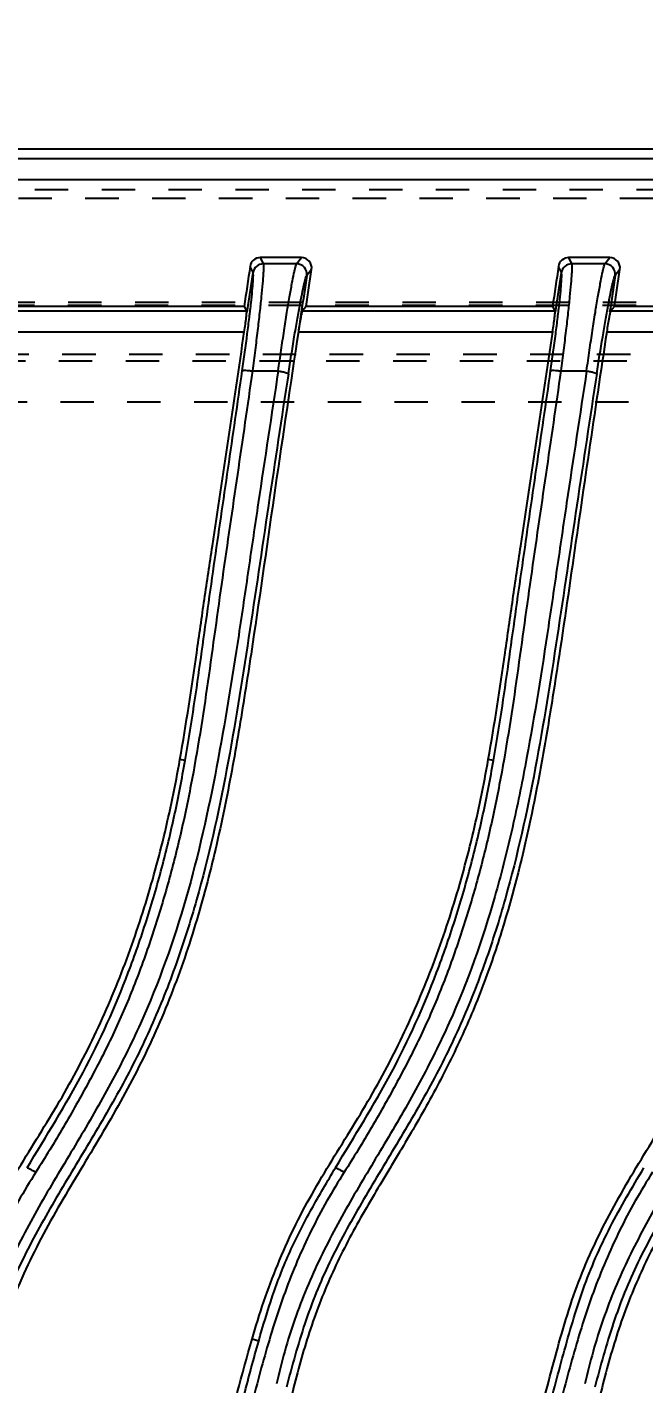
# Model space of a CAD drawing. Header units: millimetres. Extents: x 547 to 3706, y -10485 to 2068.
# Drawn here: x 1438.5 to 1468.6, y -793.2 to -726.9 of the extents above; entities that cross this region are included whole.
import ezdxf

# ---------------------------------------------------------------- set-up
doc = ezdxf.new("R2010")
doc.units = ezdxf.units.MM
doc.header["$LTSCALE"] = 16.335
doc.header["$PDMODE"] = 3
doc.header["$PDSIZE"] = 0.3125
doc.linetypes.add('HIDDEN', pattern=[0.2, 0.1, -0.1])
doc.layers.get('0').update_dxf_attribs({"linetype": 'CONTINUOUS'})
doc.layers.get('Defpoints').update_dxf_attribs({"linetype": 'CONTINUOUS'})
doc.layers.add('DEFAULT_2', color=8, linetype='HIDDEN')
doc.layers.add('sp', color=193, linetype='CONTINUOUS', lineweight=9)
doc.styles.get("Standard").update_dxf_attribs({"font": 'txt', "width": 0.8})
doc.dimstyles.new('11', dxfattribs={"dimtxt": 10, "dimasz": 10, "dimexe": 0, "dimexo": 0, "dimgap": 0, "dimtad": 0, "dimzin": 0, "dimdsep": 46, "dimtxsty": 'Standard', "dimcen": 0, "dimclrd": 4, "dimclre": 4, "dimclrt": 6, "dimazin": 0, "dimtfac": 1, "dimtofl": 0, "dimtmove": 0, "dimatfit": 3, "dimfxl": 0, "dimtolj": 1, "dimtzin": 0, "dimarcsym": 0})

# ---------------------------------------------------------------- blocks, each defined once
blk = doc.blocks.new('*D506')
at = {"color": 4, "lineweight": -2}
for p, q in [((1308.929, -833.857), (1308.929, -701.673)), ((1318.929, -701.673), (1478.018, -701.673)), ((1807.459, -701.673), (1516.685, -701.673)), ((1817.459, -797.176), (1817.459, -701.673))]:
    blk.add_line(p, q, dxfattribs=at)
at = {"color": 4}
for points in [[(1318.929, -700.007), (1318.929, -703.34), (1308.929, -701.673)], [(1807.459, -700.007), (1807.459, -703.34), (1817.459, -701.673)]]:
    blk.add_solid(points, dxfattribs=at)
at = {"layer": 'Defpoints', "color": 0}
for p in [(1308.929, -701.673), (1817.459, -797.176), (1308.929, -833.857)]:
    blk.add_point(p, dxfattribs=at)
at = {"color": 6, "insert": (1497.351, -701.673), "char_height": 10, "attachment_point": 5}
blk.add_mtext('\\A1;508.53', dxfattribs=at)
blk = doc.blocks.new('*D508')
at = {"color": 4, "lineweight": -2}
for p, q in [((1248.194, -736.941), (1248.194, -631.536)), ((1258.194, -631.536), (1512.669, -631.536)), ((1868.194, -631.536), (1548.669, -631.536)), ((1878.194, -736.941), (1878.194, -631.536))]:
    blk.add_line(p, q, dxfattribs=at)
at = {"color": 4}
for points in [[(1258.194, -629.87), (1258.194, -633.203), (1248.194, -631.536)], [(1868.194, -629.87), (1868.194, -633.203), (1878.194, -631.536)]]:
    blk.add_solid(points, dxfattribs=at)
at = {"layer": 'Defpoints', "color": 0}
for p in [(1248.194, -631.536), (1248.194, -736.941), (1878.194, -736.941)]:
    blk.add_point(p, dxfattribs=at)
at = {"color": 6, "insert": (1530.669, -631.536), "char_height": 10, "attachment_point": 5}
blk.add_mtext('\\A1;630.00', dxfattribs=at)
blk = doc.blocks.new('sp_80_th', base_point=(1583.194, -1098.857))
at = {"layer": 'sp', "linetype": 'HIDDEN', "ltscale": 2.073258}
blk.add_circle((1583.194, -1098.857), 42.5, dxfattribs=at)
blk = doc.blocks.new('11')
at = {"layer": 'sp'}
blk.add_blockref('sp_80_th', (1583.194, -1098.857), dxfattribs=at)

msp = doc.modelspace()

# ---------------------------------------------------------------- linework, layer by layer
at = {"color": 7, "linetype": 'Continuous'}
for p, q in [((1395.982, -732.854), (1619.855, -732.854)), ((1593.518, -733.347), (1416.687, -733.347)), ((1416.663, -734.35), (1593.543, -734.35)), ((1449.531, -738.909), (1449.384, -738.604)), ((1449.88, -738.175), (1450.027, -738.48)), ((1451.894, -738.175), (1449.88, -738.175)), ((1451.657, -738.48), (1450.027, -738.48)), ((1451.657, -738.48), (1451.894, -738.175)), ((1464.606, -738.909), (1464.459, -738.604)), ((1464.955, -738.175), (1465.102, -738.48)), ((1466.969, -738.175), (1464.955, -738.175)), ((1466.732, -738.48), (1465.102, -738.48)), ((1466.732, -738.48), (1466.969, -738.175)), ((1449.243, -740.846), (1449.531, -738.909)), ((1452.39, -738.751), (1452.153, -739.056)), ((1464.318, -740.846), (1464.606, -738.909)), ((1467.465, -738.751), (1467.228, -739.056)), ((1449.094, -740.562), (1437.045, -740.562)), ((1449.094, -740.562), (1449.243, -740.846)), ((1452.12, -740.562), (1451.927, -740.796)), ((1464.169, -740.562), (1452.12, -740.562)), ((1464.169, -740.562), (1464.318, -740.846)), ((1467.195, -740.562), (1466.961, -740.846)), ((1479.244, -740.562), (1467.195, -740.562)), ((1449.217, -740.796), (1436.852, -740.796)), ((1451.886, -740.846), (1451.749, -741.762)), ((1464.292, -740.796), (1451.927, -740.796)), ((1479.367, -740.796), (1467.002, -740.796)), ((1436.669, -741.8), (1449.101, -741.8)), ((1451.744, -741.8), (1464.176, -741.8)), ((1466.819, -741.8), (1479.251, -741.8)), ((1449.498, -743.712), (1450.758, -743.712)), ((1464.573, -743.712), (1465.833, -743.712)), ((1446.208, -762.757), (1445.954, -762.711)), ((1461.283, -762.757), (1461.029, -762.711)), ((1449.809, -791.133), (1449.482, -791.036))]:
    msp.add_line(p, q, dxfattribs=at)
for centre, radius, start, end in [((1449.88, -738.677), 0.502, 89.9939, 171.60618), ((1450.028, -738.984), 0.503, 90.07025, 171.40209), ((1451.655, -738.984), 0.503, 351.74449, 89.86161), ((1464.955, -738.677), 0.502, 89.9939, 171.60618), ((1465.103, -738.984), 0.503, 90.07026, 171.4021), ((1466.73, -738.984), 0.503, 351.74445, 89.8616)]:
    msp.add_arc(centre, radius, start, end, dxfattribs=at)
for centre, major_axis, ratio, start_param, end_param in [((6661.125, -1516.338), (4145.301, -3254.93), 0.999193, -2.623723, -2.623347), ((6676.2, -1516.338), (4145.301, -3254.93), 0.999193, -2.623723, -2.623347), ((-195.11, -494.779), (1649.642, 229.679), 0.999338, -0.286637, -0.285537), ((-180.035, -494.779), (1649.642, 229.679), 0.999338, -0.286637, -0.285537)]:
    msp.add_ellipse(centre, major_axis=major_axis, ratio=ratio, start_param=start_param, end_param=end_param, dxfattribs=at)
for points, knots in [([(1450.027, -738.48), (1450.034, -738.496), (1450.038, -738.548), (1450.041, -738.644), (1450.037, -738.786), (1450.023, -739.058), (1449.988, -739.497), (1449.927, -740.132), (1449.844, -740.897), (1449.744, -741.767), (1449.627, -742.717), (1449.542, -743.374), (1449.498, -743.712)], [0, 0, 0, 0, 0.010152, 0.028743, 0.055653, 0.090647, 0.183937, 0.306539, 0.454492, 0.622305, 0.805589, 1, 1, 1, 1]), ([(1450.758, -743.712), (1450.806, -743.374), (1450.9, -742.716), (1451.043, -741.767), (1451.18, -740.897), (1451.306, -740.132), (1451.419, -739.496), (1451.504, -739.057), (1451.564, -738.786), (1451.598, -738.644), (1451.627, -738.547), (1451.646, -738.496), (1451.657, -738.48)], [0, 0, 0, 0, 0.192925, 0.375038, 0.542125, 0.689981, 0.812963, 0.906913, 0.942378, 0.969842, 0.989091, 1, 1, 1, 1]), ([(1452.39, -738.751), (1452.411, -738.613), (1452.326, -738.304), (1452.033, -738.175), (1451.894, -738.175)], [0, 0, 0, 0, 0.500032, 1, 1, 1, 1]), ([(1465.102, -738.48), (1465.109, -738.496), (1465.113, -738.548), (1465.116, -738.644), (1465.112, -738.786), (1465.098, -739.058), (1465.063, -739.497), (1465.002, -740.132), (1464.919, -740.897), (1464.819, -741.767), (1464.702, -742.717), (1464.617, -743.374), (1464.573, -743.712)], [0, 0, 0, 0, 0.010152, 0.028743, 0.055653, 0.090648, 0.183937, 0.306539, 0.454492, 0.622305, 0.805589, 1, 1, 1, 1]), ([(1465.833, -743.712), (1465.881, -743.374), (1465.975, -742.716), (1466.118, -741.767), (1466.255, -740.897), (1466.381, -740.132), (1466.494, -739.496), (1466.579, -739.057), (1466.639, -738.786), (1466.673, -738.644), (1466.702, -738.547), (1466.721, -738.496), (1466.732, -738.48)], [0, 0, 0, 0, 0.192925, 0.375038, 0.542125, 0.689981, 0.812963, 0.906913, 0.942378, 0.969842, 0.989091, 1, 1, 1, 1]), ([(1467.465, -738.751), (1467.486, -738.613), (1467.401, -738.304), (1467.108, -738.175), (1466.969, -738.175)], [0, 0, 0, 0, 0.500032, 1, 1, 1, 1]), ([(1449, -743.704), (1449.086, -743.104), (1449.207, -742.236), (1449.347, -741.13), (1449.429, -740.43), (1449.49, -739.848), (1449.525, -739.445), (1449.54, -739.195), (1449.544, -739.065), (1449.541, -738.974), (1449.537, -738.925), (1449.531, -738.909)], [0, 0, 0, 0, 0.376559, 0.54458, 0.692053, 0.81454, 0.908221, 0.94333, 0.970271, 0.989098, 1, 1, 1, 1]), ([(1451.255, -743.852), (1451.347, -743.25), (1451.487, -742.379), (1451.676, -741.274), (1451.803, -740.574), (1451.915, -739.992), (1452, -739.589), (1452.06, -739.34), (1452.094, -739.209), (1452.124, -739.118), (1452.143, -739.071), (1452.153, -739.056)], [0, 0, 0, 0, 0.374341, 0.541572, 0.688683, 0.811273, 0.905607, 0.941347, 0.969096, 0.988671, 1, 1, 1, 1]), ([(1464.075, -743.704), (1464.161, -743.104), (1464.282, -742.236), (1464.422, -741.13), (1464.504, -740.43), (1464.565, -739.848), (1464.6, -739.445), (1464.615, -739.195), (1464.619, -739.065), (1464.616, -738.974), (1464.612, -738.925), (1464.606, -738.909)], [0, 0, 0, 0, 0.376564, 0.544587, 0.692061, 0.814548, 0.908227, 0.943336, 0.970275, 0.989099, 1, 1, 1, 1]), ([(1466.33, -743.852), (1466.422, -743.25), (1466.562, -742.379), (1466.751, -741.274), (1466.878, -740.574), (1466.99, -739.992), (1467.075, -739.589), (1467.135, -739.34), (1467.169, -739.209), (1467.199, -739.118), (1467.218, -739.071), (1467.228, -739.056)], [0, 0, 0, 0, 0.374343, 0.541575, 0.688687, 0.811277, 0.90561, 0.94135, 0.969098, 0.988672, 1, 1, 1, 1]), ([(1449.101, -741.8), (1449.12, -741.676), (1449.145, -741.497), (1449.175, -741.266), (1449.193, -741.118), (1449.206, -740.994), (1449.217, -740.898), (1449.217, -740.837), (1449.221, -740.804), (1449.217, -740.796)], [0, 0, 0, 0, 0.369648, 0.538944, 0.688584, 0.813541, 0.909073, 0.971911, 1, 1, 1, 1]), ([(1451.927, -740.796), (1451.921, -740.804), (1451.914, -740.837), (1451.897, -740.898), (1451.878, -740.994), (1451.844, -741.173), (1451.798, -741.446), (1451.762, -741.676), (1451.743, -741.8)], [0, 0, 0, 0, 0.02975, 0.093838, 0.189958, 0.314763, 0.632424, 1, 1, 1, 1]), ([(1464.176, -741.8), (1464.195, -741.676), (1464.22, -741.497), (1464.25, -741.266), (1464.268, -741.118), (1464.281, -740.994), (1464.292, -740.898), (1464.292, -740.837), (1464.296, -740.804), (1464.292, -740.796)], [0, 0, 0, 0, 0.369648, 0.538944, 0.688584, 0.813541, 0.909073, 0.971911, 1, 1, 1, 1]), ([(1467.003, -740.796), (1466.996, -740.804), (1466.989, -740.837), (1466.972, -740.898), (1466.954, -740.994), (1466.919, -741.174), (1466.873, -741.446), (1466.837, -741.676), (1466.819, -741.8)], [0, 0, 0, 0, 0.029771, 0.093925, 0.190168, 0.315155, 0.632666, 1, 1, 1, 1]), ([(1451.744, -741.8), (1451.363, -744.344), (1450.601, -749.433), (1449.703, -755.802), (1448.915, -760.887), (1448.24, -764.688), (1447.398, -768.457), (1446.312, -772.164), (1445.163, -775.174), (1444.072, -777.505), (1443.171, -779.213), (1442.215, -780.89), (1440.889, -783.095), (1439.56, -785.302), (1438.405, -787.604), (1437.641, -789.379), (1437.007, -791.204), (1436.496, -793.066), (1436.043, -794.942), (1435.579, -796.817), (1435.106, -798.687), (1434.803, -799.937), (1434.658, -800.564)], [0, 0, 0, 0, 0.124977, 0.249955, 0.312443, 0.374938, 0.437428, 0.49993, 0.562445, 0.593689, 0.624938, 0.656201, 0.687456, 0.749941, 0.781233, 0.812513, 0.843744, 0.874981, 0.906257, 0.937521, 0.968763, 1, 1, 1, 1]), ([(1445.954, -762.711), (1446.263, -760.976), (1446.649, -758.36), (1447.151, -754.872), (1447.671, -751.386), (1448.327, -747.029), (1448.843, -743.543), (1449.101, -741.8)], [0, 0, 0, 0, 0.249993, 0.375007, 0.500007, 0.75, 1, 1, 1, 1]), ([(1466.819, -741.8), (1466.525, -743.764), (1465.934, -747.691), (1465.089, -753.588), (1464.372, -758.501), (1463.723, -762.419), (1462.988, -766.322), (1462.024, -770.183), (1460.734, -773.941), (1459.561, -776.684), (1458.196, -779.333), (1456.695, -781.908), (1455.143, -784.45), (1453.935, -786.623), (1453.113, -788.433), (1452.566, -789.82), (1452.098, -791.235), (1451.696, -792.67), (1451.33, -794.114), (1450.845, -796.04), (1450.229, -798.445), (1449.544, -801.344), (1448.926, -804.258), (1448.378, -807.186), (1447.717, -811.103), (1447.03, -816.021), (1446.248, -823.926), (1446.012, -829.886), (1446.012, -833.857)], [0, 0, 0, 0, 0.062498, 0.124996, 0.187494, 0.218743, 0.249995, 0.31248, 0.343738, 0.374989, 0.406246, 0.437493, 0.468754, 0.500001, 0.515642, 0.531281, 0.546906, 0.56253, 0.578163, 0.593794, 0.625041, 0.656289, 0.68754, 0.718789, 0.750039, 0.812535, 0.875032, 1, 1, 1, 1]), ([(1461.029, -762.711), (1461.338, -760.976), (1461.724, -758.36), (1462.226, -754.872), (1462.746, -751.386), (1463.402, -747.029), (1463.918, -743.543), (1464.176, -741.8)], [0, 0, 0, 0, 0.249993, 0.375007, 0.500007, 0.75, 1, 1, 1, 1]), ([(1481.894, -741.8), (1481.6, -743.764), (1481.009, -747.691), (1480.164, -753.588), (1479.447, -758.501), (1478.798, -762.419), (1478.063, -766.322), (1477.099, -770.183), (1475.809, -773.941), (1474.636, -776.684), (1473.271, -779.333), (1471.77, -781.908), (1470.218, -784.45), (1469.01, -786.623), (1468.188, -788.433), (1467.641, -789.82), (1467.173, -791.235), (1466.771, -792.67), (1466.405, -794.114), (1465.92, -796.04), (1465.304, -798.445), (1464.619, -801.344), (1464.001, -804.258), (1463.453, -807.186), (1462.792, -811.103), (1462.105, -816.021), (1461.323, -823.926), (1461.087, -829.886), (1461.087, -833.857)], [0, 0, 0, 0, 0.062498, 0.124996, 0.187494, 0.218743, 0.249995, 0.31248, 0.343738, 0.374989, 0.406246, 0.437493, 0.468754, 0.500001, 0.515642, 0.531281, 0.546906, 0.56253, 0.578163, 0.593794, 0.625041, 0.656289, 0.68754, 0.718789, 0.750039, 0.812535, 0.875032, 1, 1, 1, 1]), ([(1450.758, -743.712), (1450.433, -745.862), (1449.939, -749.088), (1449.305, -753.393), (1448.673, -757.704), (1447.809, -763.086), (1446.39, -769.483), (1444.551, -774.647), (1442.593, -778.558), (1440.947, -781.397), (1439.239, -784.198), (1437.933, -786.605), (1437.033, -788.602), (1436.259, -790.651), (1435.816, -792.237), (1435.576, -793.305)], [0, 0, 0, 0, 0.12455, 0.186878, 0.249239, 0.374064, 0.499016, 0.624068, 0.686671, 0.749303, 0.811937, 0.87462, 0.905954, 0.937304, 1, 1, 1, 1]), ([(1451.255, -743.852), (1450.923, -745.999), (1450.277, -750.299), (1449.322, -756.757), (1448.304, -763.21), (1447.123, -768.536), (1445.806, -772.701), (1444.793, -775.25), (1443.856, -777.246), (1442.824, -779.218), (1441.415, -781.619), (1439.973, -783.992), (1438.89, -785.91), (1438.14, -787.356), (1437.488, -788.834), (1436.764, -790.86), (1436.336, -792.416), (1436.066, -793.46)], [0, 0, 0, 0, 0.124351, 0.248926, 0.373664, 0.498296, 0.560736, 0.623514, 0.655143, 0.686952, 0.750851, 0.814459, 0.845891, 0.876947, 0.907663, 0.938278, 1, 1, 1, 1]), ([(1449.498, -743.712), (1449.256, -745.397), (1448.767, -748.769), (1448.145, -752.983), (1447.673, -756.36), (1447.207, -759.741), (1446.683, -763.116), (1445.978, -766.459), (1445.34, -768.943), (1444.583, -771.395), (1443.714, -773.81), (1442.698, -776.17), (1441.52, -778.453), (1440.259, -780.691), (1439.368, -782.155), (1438.907, -782.876)], [0, 0, 0, 0, 0.12462, 0.249353, 0.311759, 0.374191, 0.499128, 0.561647, 0.624186, 0.68676, 0.749379, 0.811989, 0.874638, 0.937324, 1, 1, 1, 1]), ([(1446.206, -762.757), (1446.484, -761.179), (1446.837, -758.799), (1447.277, -755.621), (1447.731, -752.44), (1448.314, -748.469), (1448.773, -745.292), (1449.001, -743.704)], [0, 0, 0, 0, 0.249623, 0.374726, 0.499874, 0.75007, 1, 1, 1, 1]), ([(1449.001, -743.704), (1449.003, -743.699), (1449.018, -743.691), (1449.069, -743.682), (1449.174, -743.68), (1449.325, -743.69), (1449.439, -743.704), (1449.498, -743.712)], [0, 0, 0, 0, 0.031669, 0.092664, 0.316232, 0.644184, 1, 1, 1, 1]), ([(1465.833, -743.712), (1465.509, -745.859), (1465.015, -749.079), (1464.383, -753.377), (1463.751, -757.68), (1463.063, -761.978), (1462.181, -766.244), (1461.114, -770.47), (1459.648, -774.597), (1457.698, -778.503), (1456.057, -781.338), (1454.351, -784.135), (1453.043, -786.535), (1452.139, -788.526), (1451.361, -790.57), (1450.916, -792.152), (1450.675, -793.218)], [0, 0, 0, 0, 0.124547, 0.186873, 0.249232, 0.374053, 0.436524, 0.499032, 0.624079, 0.686681, 0.749309, 0.811942, 0.874624, 0.905956, 0.937305, 1, 1, 1, 1]), ([(1450.758, -743.712), (1450.819, -743.721), (1450.936, -743.742), (1451.089, -743.777), (1451.193, -743.809), (1451.241, -743.834), (1451.254, -743.847), (1451.255, -743.852)], [0, 0, 0, 0, 0.352727, 0.682088, 0.907501, 0.96861, 1, 1, 1, 1]), ([(1466.33, -743.852), (1466, -745.991), (1465.355, -750.275), (1464.404, -756.708), (1463.391, -763.138), (1462.22, -768.448), (1460.916, -772.605), (1459.91, -775.153), (1458.979, -777.15), (1457.952, -779.123), (1456.545, -781.527), (1455.102, -783.902), (1454.013, -785.82), (1453.258, -787.266), (1452.6, -788.744), (1451.867, -790.77), (1451.434, -792.328), (1451.164, -793.374)], [0, 0, 0, 0, 0.124102, 0.248415, 0.372883, 0.49734, 0.559746, 0.622538, 0.654199, 0.686056, 0.750091, 0.813864, 0.84539, 0.87655, 0.90737, 0.938082, 1, 1, 1, 1]), ([(1464.573, -743.712), (1464.331, -745.397), (1463.842, -748.769), (1463.22, -752.983), (1462.748, -756.36), (1462.282, -759.741), (1461.758, -763.116), (1461.053, -766.459), (1460.415, -768.943), (1459.658, -771.395), (1458.789, -773.81), (1457.773, -776.17), (1456.595, -778.453), (1455.334, -780.691), (1454.443, -782.155), (1453.982, -782.876)], [0, 0, 0, 0, 0.12462, 0.249353, 0.311759, 0.374191, 0.499128, 0.561647, 0.624186, 0.68676, 0.749379, 0.811989, 0.874638, 0.937324, 1, 1, 1, 1]), ([(1461.281, -762.757), (1461.559, -761.179), (1461.912, -758.799), (1462.352, -755.621), (1462.806, -752.44), (1463.389, -748.469), (1463.848, -745.292), (1464.076, -743.704)], [0, 0, 0, 0, 0.249623, 0.374726, 0.499874, 0.75007, 1, 1, 1, 1]), ([(1464.076, -743.704), (1464.078, -743.699), (1464.093, -743.691), (1464.144, -743.682), (1464.249, -743.68), (1464.4, -743.69), (1464.514, -743.704), (1464.573, -743.712)], [0, 0, 0, 0, 0.031669, 0.092664, 0.316232, 0.644184, 1, 1, 1, 1]), ([(1480.908, -743.712), (1480.584, -745.859), (1480.09, -749.079), (1479.458, -753.377), (1478.826, -757.68), (1478.138, -761.978), (1477.256, -766.244), (1476.189, -770.47), (1474.723, -774.597), (1472.773, -778.503), (1471.132, -781.338), (1469.426, -784.135), (1468.118, -786.535), (1467.214, -788.526), (1466.436, -790.57), (1465.991, -792.152), (1465.75, -793.218)], [0, 0, 0, 0, 0.124547, 0.186873, 0.249232, 0.374053, 0.436524, 0.499032, 0.624079, 0.686681, 0.749309, 0.811942, 0.874624, 0.905956, 0.937305, 1, 1, 1, 1]), ([(1465.833, -743.712), (1465.894, -743.721), (1466.011, -743.742), (1466.164, -743.777), (1466.268, -743.809), (1466.316, -743.834), (1466.329, -743.847), (1466.33, -743.852)], [0, 0, 0, 0, 0.352727, 0.682088, 0.907501, 0.96861, 1, 1, 1, 1]), ([(1481.405, -743.852), (1481.075, -745.991), (1480.43, -750.275), (1479.479, -756.708), (1478.466, -763.138), (1477.295, -768.448), (1475.991, -772.605), (1474.985, -775.153), (1474.054, -777.15), (1473.027, -779.123), (1471.62, -781.527), (1470.177, -783.902), (1469.088, -785.82), (1468.333, -787.266), (1467.675, -788.744), (1466.942, -790.77), (1466.509, -792.328), (1466.239, -793.374)], [0, 0, 0, 0, 0.124102, 0.248415, 0.372883, 0.49734, 0.559746, 0.622538, 0.654199, 0.686056, 0.750091, 0.813864, 0.84539, 0.87655, 0.90737, 0.938082, 1, 1, 1, 1]), ([(1434.407, -791.036), (1434.759, -789.802), (1435.379, -787.975), (1436.421, -785.629), (1437.627, -783.365), (1438.997, -781.197), (1440.322, -779.001), (1441.24, -777.31), (1442.08, -775.577), (1443.098, -773.221), (1444.185, -770.199), (1445.209, -766.486), (1445.729, -763.973), (1445.954, -762.711)], [0, 0, 0, 0, 0.125074, 0.187592, 0.249997, 0.374912, 0.437404, 0.499896, 0.562415, 0.624958, 0.750021, 0.875038, 1, 1, 1, 1]), ([(1438.484, -782.657), (1439.412, -781.113), (1441.322, -778.073), (1443.16, -773.968), (1444.336, -770.589), (1445.09, -768.008), (1445.714, -765.395), (1446.051, -763.638), (1446.206, -762.757)], [0, 0, 0, 0, 0.251321, 0.500274, 0.625315, 0.750375, 0.875228, 1, 1, 1, 1]), ([(1449.482, -791.036), (1449.834, -789.802), (1450.454, -787.975), (1451.496, -785.629), (1452.702, -783.365), (1454.072, -781.197), (1455.397, -779.001), (1456.315, -777.31), (1457.155, -775.577), (1458.173, -773.221), (1459.26, -770.199), (1460.284, -766.486), (1460.804, -763.973), (1461.029, -762.711)], [0, 0, 0, 0, 0.125074, 0.187592, 0.249997, 0.374912, 0.437404, 0.499896, 0.562415, 0.624958, 0.750021, 0.875038, 1, 1, 1, 1]), ([(1453.559, -782.657), (1454.487, -781.113), (1456.397, -778.073), (1458.235, -773.968), (1459.411, -770.589), (1460.165, -768.008), (1460.789, -765.395), (1461.126, -763.638), (1461.281, -762.757)], [0, 0, 0, 0, 0.251321, 0.500274, 0.625315, 0.750375, 0.875228, 1, 1, 1, 1]), ([(1458.471, -833.857), (1458.471, -831.284), (1458.6, -826.136), (1459.086, -819.718), (1459.666, -814.604), (1460.199, -810.78), (1460.829, -806.971), (1461.546, -803.178), (1462.363, -799.405), (1463.147, -796.285), (1463.8, -793.795), (1464.449, -791.304), (1465.344, -788.206), (1466.734, -785.29), (1468.008, -783.054), (1469.014, -781.404), (1470.022, -779.758), (1471.303, -777.526), (1472.151, -775.788), (1472.656, -774.604)], [0, 0, 0, 0, 0.124985, 0.24997, 0.312468, 0.374962, 0.437456, 0.499964, 0.562453, 0.624914, 0.656179, 0.687486, 0.749967, 0.812429, 0.843748, 0.875017, 0.90625, 0.937492, 1, 1, 1, 1]), ([(1438.907, -782.876), (1438.322, -783.796), (1437.243, -785.695), (1435.966, -788.712), (1435.156, -791.315), (1434.592, -793.421), (1434.048, -795.532), (1433.393, -798.177), (1432.417, -802.428), (1430.972, -809.927), (1429.579, -820.76), (1429.209, -829.492), (1429.21, -833.857)], [0, 0, 0, 0, 0.062452, 0.1249, 0.18735, 0.218582, 0.249818, 0.312289, 0.374776, 0.499779, 0.749846, 1, 1, 1, 1]), ([(1438.485, -782.656), (1438.489, -782.654), (1438.503, -782.66), (1438.529, -782.668), (1438.57, -782.687), (1438.647, -782.726), (1438.762, -782.789), (1438.858, -782.845), (1438.908, -782.875)], [0, 0, 0, 0, 0.027259, 0.087125, 0.179742, 0.304516, 0.633482, 1, 1, 1, 1]), ([(1453.982, -782.876), (1453.397, -783.796), (1452.318, -785.695), (1451.041, -788.712), (1450.231, -791.315), (1449.667, -793.421), (1449.123, -795.532), (1448.468, -798.177), (1447.492, -802.428), (1446.047, -809.927), (1444.654, -820.76), (1444.284, -829.492), (1444.285, -833.857)], [0, 0, 0, 0, 0.062452, 0.1249, 0.18735, 0.218582, 0.249818, 0.312289, 0.374776, 0.499779, 0.749846, 1, 1, 1, 1]), ([(1449.803, -791.131), (1450.013, -790.39), (1450.347, -789.28), (1450.874, -787.826), (1451.481, -786.394), (1452.371, -784.664), (1453.159, -783.323), (1453.559, -782.657)], [0, 0, 0, 0, 0.248466, 0.373401, 0.498675, 0.749438, 1, 1, 1, 1]), ([(1453.56, -782.656), (1453.564, -782.654), (1453.578, -782.659), (1453.604, -782.668), (1453.645, -782.687), (1453.722, -782.726), (1453.837, -782.789), (1453.933, -782.845), (1453.983, -782.875)], [0, 0, 0, 0, 0.027259, 0.087125, 0.179742, 0.304516, 0.633482, 1, 1, 1, 1]), ([(1458.858, -833.857), (1458.858, -829.48), (1459.136, -822.919), (1460.064, -814.229), (1460.872, -808.837), (1461.654, -804.544), (1462.31, -801.331), (1462.916, -798.663), (1463.439, -796.535), (1463.851, -794.943), (1464.273, -793.353), (1464.696, -791.763), (1465.148, -790.177), (1465.653, -788.6), (1466.258, -787.052), (1467.222, -785.05), (1468.062, -783.609), (1468.634, -782.658)], [0, 0, 0, 0, 0.249682, 0.374067, 0.498427, 0.560666, 0.622986, 0.685451, 0.716733, 0.748014, 0.779286, 0.81056, 0.841886, 0.87335, 0.90497, 0.936654, 1, 1, 1, 1]), ([(1469.057, -782.876), (1468.472, -783.796), (1467.393, -785.695), (1466.116, -788.712), (1465.306, -791.315), (1464.742, -793.421), (1464.198, -795.532), (1463.543, -798.177), (1462.567, -802.428), (1461.122, -809.927), (1459.729, -820.76), (1459.359, -829.492), (1459.36, -833.857)], [0, 0, 0, 0, 0.062452, 0.1249, 0.18735, 0.218582, 0.249818, 0.312289, 0.374776, 0.499779, 0.749846, 1, 1, 1, 1]), ([(1443.396, -833.857), (1443.396, -830.242), (1443.654, -823.008), (1444.794, -812.213), (1446.712, -801.528), (1448.491, -794.514), (1449.482, -791.036)], [0, 0, 0, 0, 0.249985, 0.500003, 0.749998, 1, 1, 1, 1]), ([(1443.783, -833.857), (1443.783, -830.244), (1444.035, -823.03), (1444.983, -814.063), (1446.114, -806.954), (1446.974, -802.533), (1447.759, -799.01), (1448.398, -796.374), (1449.093, -793.751), (1449.555, -792.002), (1449.803, -791.131)], [0, 0, 0, 0, 0.250437, 0.499793, 0.624466, 0.749319, 0.811897, 0.874596, 0.937295, 1, 1, 1, 1])]:
    msp.add_open_spline(points, degree=3, knots=knots, dxfattribs=at)
for points in [[(1452.153, -739.056), (1452.065, -739.653), (1451.976, -740.249), (1451.886, -740.846)], [(1467.228, -739.056), (1467.14, -739.653), (1467.051, -740.249), (1466.961, -740.846)]]:
    msp.add_open_spline(points, degree=3, dxfattribs=at)
at = {"layer": 'DEFAULT_2', "color": 8, "linetype": 'HIDDEN'}
for p, q in [((1395.59, -735.27), (1620.247, -735.27)), ((1620.181, -734.864), (1395.656, -734.864)), ((1394.743, -740.492), (1621.094, -740.492)), ((1394.754, -740.355), (1621.083, -740.355)), ((1394.299, -743.226), (1621.43, -743.226)), ((1621.522, -742.904), (1394.351, -742.904)), ((1621.43, -745.233), (1394.299, -745.233))]:
    msp.add_line(p, q, dxfattribs=at)

# ---------------------------------------------------------------- block references
msp.add_blockref('11', (-160, 265))

# ---------------------------------------------------------------- dimensions: what is measured, and where the dimension line sits
for base, p1, p2, picture, middle in [((1248.194, -631.536), (1878.194, -736.941), (1248.194, -736.941), '*D508', (1530.669, -631.536)), ((1308.929, -701.673), (1817.459, -797.176), (1308.929, -833.857), '*D506', (1497.351, -701.673))]:
    dim = msp.add_linear_dim(base=base, p1=p1, p2=p2, dimstyle='11')
    dim.commit()
    dim.dimension.update_dxf_attribs({"geometry": picture, "text_midpoint": middle, "dimtype": 160})

doc.saveas('drawing.dxf')
